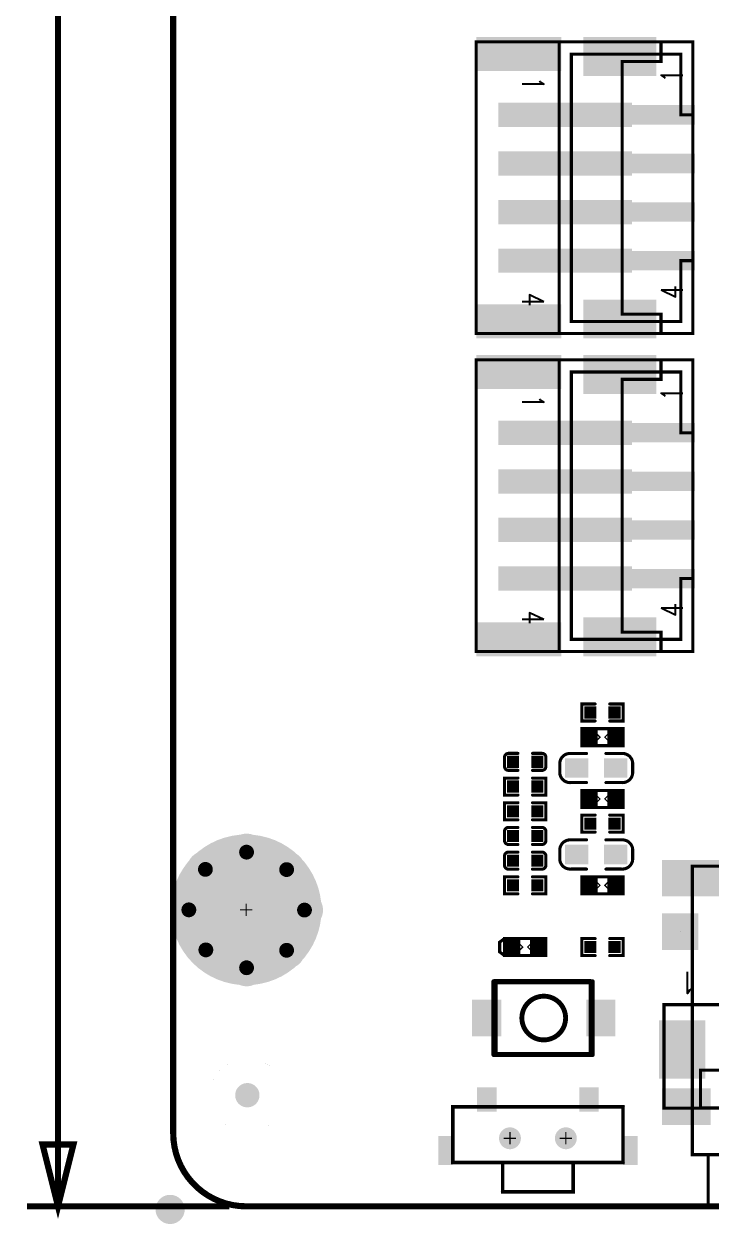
# Model space of a CAD drawing. Extents: x -9 to 187, y -6 to 112.
# Drawn here: x -6.14 to 22.16, y -0.73 to 48.65 of the extents above; entities that cross this region are included whole.
import ezdxf

# ---------------------------------------------------------------- set-up
doc = ezdxf.new("R2010")
doc.units = 0
for name, pattern in [('TRMIDX_0', [2, 1, 1]), ('TRMIDX_1', [2, 1, 1]), ('TRMIDX_4096', [2, 1, 1])]:
    doc.linetypes.add(name, pattern=pattern)
for name, color, linetype in [('BOARD_OUTLINE_00', 250, 'CONTINUOUS'), ('DIMENSION1_124', 250, 'CONTINUOUS'), ('DIMENSION3_124', 250, 'CONTINUOUS'), ('DIMENSION5_124', 250, 'CONTINUOUS'), ('DIMENSION7_124', 250, 'CONTINUOUS'), ('DRIL_NPLTE_THRU_01', 254, 'CONTINUOUS'), ('DRIL_NPLTE_THRU_02', 254, 'CONTINUOUS'), ('DRIL_PLTE_THRU_01', 254, 'CONTINUOUS'), ('DRIL_PLTE_THRU_02', 254, 'CONTINUOUS'), ('DRIL_SYMBOL', 250, 'CONTINUOUS'), ('PADS_BOT', 250, 'CONTINUOUS'), ('PADS_INNER', 250, 'CONTINUOUS'), ('PADS_TOP', 250, 'CONTINUOUS'), ('PADS_XR_121', 176, 'CONTINUOUS'), ('PADS_XR_123', 183, 'CONTINUOUS'), ('PADS_XR_125', 253, 'CONTINUOUS'), ('PART_TOP_2DLINE_00', 250, 'CONTINUOUS'), ('PART_TOP_2DLINE_01', 250, 'CONTINUOUS'), ('PART_TOP_COPPER_01', 250, 'CONTINUOUS'), ('PART_TOP_TEXT_126', 250, 'CONTINUOUS')]:
    doc.layers.add(name, color=color, linetype=linetype)
doc.styles.add('W0$127', font='simplex', dxfattribs={"width": 0.75})

# ---------------------------------------------------------------- blocks, each defined once
blk = doc.blocks.new('SMOOTH_0$254')
at = {"const_width": 0.127}
blk.add_lwpolyline([(-0.0635, 0, 1), (0.0635, 0, 1)], format="xyb", close=True, dxfattribs=at)
blk = doc.blocks.new('BOARD_62')
at = {"layer": 'BOARD_OUTLINE_00', "const_width": 0.254}
blk.add_lwpolyline([(0, -2.08, 0.414214), (3, -5.08), (183.3, -5.08, 0.414214), (186.3, -2.08), (186.3, 97.32, 0.414214), (183.3, 100.32), (3, 100.32, 0.414214), (0, 97.32)], format="xyb", close=True, dxfattribs=at)
at = {"layer": 'BOARD_OUTLINE_00'}
for p in [(0, -2.08), (3, -5.08)]:
    blk.add_blockref('SMOOTH_0$254', p, dxfattribs=at)
blk = doc.blocks.new('D_2dfeghi_118')
at = {"layer": 'DIMENSION1_124', "linetype": 'TRMIDX_4096', "const_width": 0.254}
blk.add_lwpolyline([(-8.325, 0), (-8.325, 50.983)], dxfattribs=at)
at = {"layer": 'DIMENSION3_124', "linetype": 'TRMIDX_4096', "const_width": 0.254}
blk.add_lwpolyline([(-8.325, 0), (-8.96, 2.54), (-7.69, 2.54)], close=True, dxfattribs=at)
at = {"layer": 'DIMENSION5_124', "linetype": 'TRMIDX_4096', "const_width": 0.254}
blk.add_lwpolyline([(-1.27, 0), (-9.595, 0)], dxfattribs=at)
at = {"layer": 'DIMENSION7_124', "linetype": 'TRMIDX_4096', "const_width": 0.0254}
blk.add_lwpolyline([(0, 0), (0.001, 0)], dxfattribs=at)
blk = doc.blocks.new('SMOOTH_0$127')
at = {"const_width": 0.0635}
blk.add_lwpolyline([(-0.03175, 0, 1), (0.03175, 0, 1)], format="xyb", close=True, dxfattribs=at)
blk = doc.blocks.new('PART_BODY_TOP_69')
at = {"layer": 'PART_TOP_2DLINE_01', "const_width": 0.127}
blk.add_lwpolyline([(-6, -1.4), (-6, -9), (6, -9), (6, -1.4), (5.2, -1.4), (5.2, -3), (-5.2, -3), (-5.2, -1.4)], close=True, dxfattribs=at)
at = {"layer": 'PART_TOP_2DLINE_01'}
for p in [(-6, -1.4), (-5.2, -1.4), (5.2, -1.4), (6, -1.4), (-5.2, -3), (5.2, -3), (-6, -9), (6, -9)]:
    blk.add_blockref('SMOOTH_0$127', p, dxfattribs=at)
at = {"layer": 'PART_TOP_TEXT_126', "style": 'W0$127', "width": 0.75}
for s, p in [('1', (-4.318, -0.508)), ('4', (4.572, -0.508))]:
    blk.add_text(s, height=0.889, rotation=180, dxfattribs=at).set_placement(p)
blk = doc.blocks.new('DRIL_HOLE_0')
blk.add_lwpolyline([(0, 0, 1), (0, 0, 1)], format="xyb", close=True)
blk = doc.blocks.new('PAD_0')
blk.add_lwpolyline([(0, 0, 1), (0, 0, 1)], format="xyb", close=True)
blk = doc.blocks.new('PAD_9')
at = {"const_width": 0.8}
blk.add_lwpolyline([(-1.5, 0), (1.5, 0)], dxfattribs=at)
blk = doc.blocks.new('STK_TOP_13')
at = {"layer": 'DRIL_PLTE_THRU_01'}
blk.add_blockref('DRIL_HOLE_0', (0, 0), dxfattribs=at)
at = {"layer": 'DRIL_PLTE_THRU_02'}
blk.add_blockref('DRIL_HOLE_0', (0, 0), dxfattribs=at)
at = {"layer": 'PADS_BOT'}
blk.add_blockref('PAD_0', (0, 0), dxfattribs=at)
at = {"layer": 'PADS_INNER'}
blk.add_blockref('PAD_0', (0, 0), dxfattribs=at)
at = {"layer": 'PADS_TOP', "rotation": 90}
blk.add_blockref('PAD_9', (0, 0), dxfattribs=at)
blk = doc.blocks.new('PAD_10')
at = {"const_width": 1.4}
blk.add_lwpolyline([(-1.75, 0), (1.75, 0)], dxfattribs=at)
blk = doc.blocks.new('STK_TOP_14')
at = {"layer": 'DRIL_PLTE_THRU_01'}
blk.add_blockref('DRIL_HOLE_0', (0, 0), dxfattribs=at)
at = {"layer": 'DRIL_PLTE_THRU_02'}
blk.add_blockref('DRIL_HOLE_0', (0, 0), dxfattribs=at)
at = {"layer": 'PADS_BOT'}
blk.add_blockref('PAD_0', (0, 0), dxfattribs=at)
at = {"layer": 'PADS_INNER'}
blk.add_blockref('PAD_0', (0, 0), dxfattribs=at)
at = {"layer": 'PADS_TOP', "rotation": 90}
blk.add_blockref('PAD_10', (0, 0), dxfattribs=at)
blk = doc.blocks.new('SYM_TOP_67')
for name, p in [('STK_TOP_13', (-3, -1.5)), ('STK_TOP_13', (-1, -1.5)), ('STK_TOP_13', (1, -1.5)), ('STK_TOP_13', (3, -1.5)), ('PART_BODY_TOP_69', (0, 0)), ('STK_TOP_14', (-5.5, -7.25)), ('STK_TOP_14', (5.5, -7.25))]:
    blk.add_blockref(name, p)
blk = doc.blocks.new('PART_TOP_38')
blk.add_blockref('SYM_TOP_67', (0, 0))
blk = doc.blocks.new('PART_BODY_TOP_77')
at = {"layer": 'PART_TOP_2DLINE_01', "const_width": 0.127}
for points in [[(-6, -5.5), (6, -5.5), (6, 0), (-6, 0)], [(-5.5, -0.5), (5.5, -0.5), (5.5, -5), (3, -5), (3, -5.5), (-3, -5.5), (-3, -5), (-5.5, -5)]]:
    blk.add_lwpolyline(points, close=True, dxfattribs=at)
at = {"layer": 'PART_TOP_2DLINE_01'}
for p in [(-6, 0), (6, 0), (-5.5, -0.5), (5.5, -0.5), (-5.5, -5), (-3, -5), (3, -5), (5.5, -5), (-6, -5.5), (-3, -5.5), (3, -5.5), (6, -5.5)]:
    blk.add_blockref('SMOOTH_0$127', p, dxfattribs=at)
at = {"layer": 'PART_TOP_TEXT_126', "style": 'W0$127', "width": 0.75}
for s, p in [('4', (-4.318, 1.524)), ('1', (4.572, 1.524))]:
    blk.add_text(s, height=0.889, rotation=180, dxfattribs=at).set_placement(p)
blk = doc.blocks.new('PAD_16')
at = {"const_width": 1}
blk.add_lwpolyline([(-2.75, 0), (2.75, 0)], dxfattribs=at)
blk = doc.blocks.new('STK_TOP_127')
at = {"layer": 'DRIL_PLTE_THRU_01'}
blk.add_blockref('DRIL_HOLE_0', (0, 0), dxfattribs=at)
at = {"layer": 'DRIL_PLTE_THRU_02'}
blk.add_blockref('DRIL_HOLE_0', (0, 0), dxfattribs=at)
at = {"layer": 'PADS_BOT'}
blk.add_blockref('PAD_0', (0, 0), dxfattribs=at)
at = {"layer": 'PADS_INNER'}
blk.add_blockref('PAD_0', (0, 0), dxfattribs=at)
at = {"layer": 'PADS_TOP', "rotation": 90}
blk.add_blockref('PAD_16', (0, 0), dxfattribs=at)
blk = doc.blocks.new('PAD_17')
at = {"const_width": 1.6}
blk.add_lwpolyline([(-1.5, 0), (1.5, 0)], dxfattribs=at)
blk = doc.blocks.new('STK_TOP_128')
at = {"layer": 'DRIL_PLTE_THRU_01'}
blk.add_blockref('DRIL_HOLE_0', (0, 0), dxfattribs=at)
at = {"layer": 'DRIL_PLTE_THRU_02'}
blk.add_blockref('DRIL_HOLE_0', (0, 0), dxfattribs=at)
at = {"layer": 'PADS_BOT'}
blk.add_blockref('PAD_0', (0, 0), dxfattribs=at)
at = {"layer": 'PADS_INNER'}
blk.add_blockref('PAD_0', (0, 0), dxfattribs=at)
at = {"layer": 'PADS_TOP', "rotation": 90}
blk.add_blockref('PAD_17', (0, 0), dxfattribs=at)
blk = doc.blocks.new('SYM_TOP_75')
for name, p in [('STK_TOP_127', (-3, -0.25)), ('STK_TOP_127', (-1, -0.25)), ('STK_TOP_127', (1, -0.25)), ('STK_TOP_127', (3, -0.25)), ('PART_BODY_TOP_77', (0, 0)), ('STK_TOP_128', (-5.4, -2.5)), ('STK_TOP_128', (5.4, -2.5))]:
    blk.add_blockref(name, p)
blk = doc.blocks.new('PART_TOP_39')
blk.add_blockref('SYM_TOP_75', (0, 0))
blk = doc.blocks.new('PART_BODY_TOP_22')
at = {"layer": 'PART_TOP_2DLINE_01', "const_width": 0.127}
for points in [[(-0.3, 0.35), (-0.85, 0.35), (-0.85, -0.35), (-0.3, -0.35)], [(0.3, 0.35), (0.85, 0.35), (0.85, -0.35), (0.3, -0.35)]]:
    blk.add_lwpolyline(points, dxfattribs=at)
at = {"layer": 'PART_TOP_2DLINE_01'}
for p in [(-0.85, 0.35), (-0.3, 0.35), (0.3, 0.35), (0.85, 0.35), (-0.85, -0.35), (-0.3, -0.35), (0.3, -0.35), (0.85, -0.35)]:
    blk.add_blockref('SMOOTH_0$127', p, dxfattribs=at)
blk = doc.blocks.new('PAD_3')
at = {"const_width": 0.5}
blk.add_lwpolyline([(-0.25, 0), (0.25, 0)], dxfattribs=at)
blk = doc.blocks.new('STK_TOP_9')
at = {"layer": 'DRIL_PLTE_THRU_01'}
blk.add_blockref('DRIL_HOLE_0', (0, 0), dxfattribs=at)
at = {"layer": 'DRIL_PLTE_THRU_02'}
blk.add_blockref('DRIL_HOLE_0', (0, 0), dxfattribs=at)
at = {"layer": 'PADS_BOT'}
blk.add_blockref('PAD_0', (0, 0), dxfattribs=at)
at = {"layer": 'PADS_INNER'}
blk.add_blockref('PAD_0', (0, 0), dxfattribs=at)
at = {"layer": 'PADS_TOP'}
blk.add_blockref('PAD_3', (0, 0), dxfattribs=at)
blk = doc.blocks.new('SYM_TOP_23')
for name, p in [('STK_TOP_9', (-0.5, 0)), ('PART_BODY_TOP_22', (0, 0)), ('STK_TOP_9', (0.5, 0))]:
    blk.add_blockref(name, p)
blk = doc.blocks.new('PART_TOP_71')
blk.add_blockref('SYM_TOP_23', (0, 0))
blk = doc.blocks.new('SMOOTH_0$0508')
at = {"const_width": 0.0254}
blk.add_lwpolyline([(-0.0127, 0, 1), (0.0127, 0, 1)], format="xyb", close=True, dxfattribs=at)
blk = doc.blocks.new('PART_BODY_TOP_21')
at = {"layer": 'PART_TOP_2DLINE_00', "const_width": 0.127}
blk.add_lwpolyline([(-0.85, -0.35), (-1.05, -0.2), (-1.05, 0.2), (-0.85, 0.35)], dxfattribs=at)
blk.add_lwpolyline([(0.85, -0.35), (0.85, 0.35), (-0.85, 0.35), (-0.85, -0.35)], close=True, dxfattribs=at)
at = {"layer": 'PART_TOP_COPPER_01', "linetype": 'TRMIDX_0', "const_width": 0.0508}
blk.add_lwpolyline([(-0.3, 0.2), (-0.1, 0), (-0.3, -0.2), (-0.4889, -0.2), (-0.4889, 0.2)], close=True, dxfattribs=at)
at = {"layer": 'PART_TOP_COPPER_01', "linetype": 'TRMIDX_1', "const_width": 0.0508}
blk.add_lwpolyline([(0.3, 0.2), (0.1, 0), (0.3, -0.2), (0.52531, -0.2), (0.52531, 0.2)], close=True, dxfattribs=at)
at = {"layer": 'PART_TOP_2DLINE_00'}
for p in [(-1.05, 0.2), (-0.85, 0.35), (-0.85, 0.35), (0.85, 0.35), (-1.05, -0.2), (-0.85, -0.35), (-0.85, -0.35), (0.85, -0.35)]:
    blk.add_blockref('SMOOTH_0$127', p, dxfattribs=at)
at = {"layer": 'PART_TOP_COPPER_01'}
for p in [(-0.4889, 0.2), (-0.3, 0.2), (-0.1, 0), (0.1, 0), (0.3, 0.2), (0.52531, 0.2), (-0.4889, -0.2), (-0.3, -0.2), (0.3, -0.2), (0.52531, -0.2)]:
    blk.add_blockref('SMOOTH_0$0508', p, dxfattribs=at)
blk = doc.blocks.new('PAD_1')
at = {"const_width": 0.602}
blk.add_lwpolyline([(-0.301, 0), (0.301, 0)], dxfattribs=at)
blk = doc.blocks.new('PAD_2')
at = {"const_width": 0.5}
blk.add_lwpolyline([(-0.25, 0), (0.25, 0)], dxfattribs=at)
blk = doc.blocks.new('STK_TOP_136')
at = {"layer": 'DRIL_PLTE_THRU_01'}
blk.add_blockref('DRIL_HOLE_0', (0, 0), dxfattribs=at)
at = {"layer": 'DRIL_PLTE_THRU_02'}
blk.add_blockref('DRIL_HOLE_0', (0, 0), dxfattribs=at)
at = {"layer": 'PADS_BOT'}
blk.add_blockref('PAD_0', (0, 0), dxfattribs=at)
at = {"layer": 'PADS_INNER'}
blk.add_blockref('PAD_0', (0, 0), dxfattribs=at)
at = {"layer": 'PADS_TOP', "rotation": 90}
blk.add_blockref('PAD_3', (0, 0), dxfattribs=at)
at = {"layer": 'PADS_XR_121', "rotation": 90}
blk.add_blockref('PAD_1', (0, 0), dxfattribs=at)
at = {"layer": 'PADS_XR_123', "rotation": 90}
blk.add_blockref('PAD_2', (0, 0), dxfattribs=at)
blk = doc.blocks.new('PAD_4')
at = {"const_width": 0.5}
blk.add_lwpolyline([(-0.25, 0), (0.25, 0)], dxfattribs=at)
blk = doc.blocks.new('STK_TOP_135')
at = {"layer": 'DRIL_PLTE_THRU_01'}
blk.add_blockref('DRIL_HOLE_0', (0, 0), dxfattribs=at)
at = {"layer": 'DRIL_PLTE_THRU_02'}
blk.add_blockref('DRIL_HOLE_0', (0, 0), dxfattribs=at)
at = {"layer": 'PADS_BOT'}
blk.add_blockref('PAD_0', (0, 0), dxfattribs=at)
at = {"layer": 'PADS_INNER'}
blk.add_blockref('PAD_0', (0, 0), dxfattribs=at)
at = {"layer": 'PADS_TOP', "rotation": 90}
blk.add_blockref('PAD_4', (0, 0), dxfattribs=at)
at = {"layer": 'PADS_XR_121', "rotation": 90}
blk.add_blockref('PAD_1', (0, 0), dxfattribs=at)
at = {"layer": 'PADS_XR_123', "rotation": 90}
blk.add_blockref('PAD_2', (0, 0), dxfattribs=at)
blk = doc.blocks.new('SYM_TOP_22')
for name, p in [('STK_TOP_136', (-0.5, 0)), ('STK_TOP_135', (0.5, 0)), ('PART_BODY_TOP_21', (0, 0))]:
    blk.add_blockref(name, p)
blk = doc.blocks.new('PART_TOP_72')
blk.add_blockref('SYM_TOP_22', (0, 0))
blk = doc.blocks.new('SMOOTH_0$199898')
at = {"const_width": 0.099949}
blk.add_lwpolyline([(-0.049974, 0, 1), (0.049974, 0, 1)], format="xyb", close=True, dxfattribs=at)
blk = doc.blocks.new('PART_BODY_TOP_79')
at = {"layer": 'PART_TOP_2DLINE_00', "const_width": 0.1999}
for points in [[(-1.50645, 2.05449), (1.49355, 2.05449)], [(-1.50645, -1.94551), (-1.50645, 2.05449)], [(-1.50645, 2), (1.49355, 2)], [(-1.5, -1.94551), (-1.5, 2.05449)], [(1.49355, 2.05449), (1.49355, -1.94551)], [(1.5, 2.05449), (1.5, -1.94551)], [(-1.50645, -1.94551), (1.49355, -1.94551)], [(-1.50645, -2), (1.49355, -2)]]:
    blk.add_lwpolyline(points, dxfattribs=at)
blk.add_lwpolyline([(0.9, 0, 1), (-0.9, 0, 1)], format="xyb", close=True, dxfattribs=at)
at = {"layer": 'PART_TOP_2DLINE_00'}
for p in [(-1.50645, 2.05449), (-1.50645, 2.05449), (-1.50645, 2), (-1.5, 2.05449), (1.49355, 2.05449), (1.49355, 2.05449), (1.49355, 2), (1.5, 2.05449), (-1.50645, -1.94551), (-1.50645, -1.94551), (-1.50645, -2), (-1.5, -1.94551), (1.49355, -1.94551), (1.49355, -1.94551), (1.49355, -2), (1.5, -1.94551)]:
    blk.add_blockref('SMOOTH_0$199898', p, dxfattribs=at)
blk = doc.blocks.new('PAD_29')
at = {"const_width": 1.2}
blk.add_lwpolyline([(-0.75, 0), (0.75, 0)], dxfattribs=at)
blk = doc.blocks.new('STK_TOP_170')
at = {"layer": 'DRIL_PLTE_THRU_01'}
blk.add_blockref('DRIL_HOLE_0', (0, 0), dxfattribs=at)
at = {"layer": 'DRIL_PLTE_THRU_02'}
blk.add_blockref('DRIL_HOLE_0', (0, 0), dxfattribs=at)
at = {"layer": 'PADS_BOT'}
blk.add_blockref('PAD_0', (0, 0), dxfattribs=at)
at = {"layer": 'PADS_INNER'}
blk.add_blockref('PAD_0', (0, 0), dxfattribs=at)
at = {"layer": 'PADS_TOP'}
blk.add_blockref('PAD_29', (0, 0), dxfattribs=at)
blk = doc.blocks.new('STK_TOP_60')
at = {"layer": 'DRIL_NPLTE_THRU_01'}
blk.add_blockref('DRIL_HOLE_0', (0, 0), dxfattribs=at)
at = {"layer": 'DRIL_NPLTE_THRU_02'}
blk.add_blockref('DRIL_HOLE_0', (0, 0), dxfattribs=at)
at = {"layer": 'PADS_BOT'}
blk.add_blockref('PAD_0', (0, 0), dxfattribs=at)
at = {"layer": 'PADS_INNER'}
blk.add_blockref('PAD_0', (0, 0), dxfattribs=at)
at = {"layer": 'PADS_TOP'}
blk.add_blockref('PAD_0', (0, 0), dxfattribs=at)
blk = doc.blocks.new('SYM_TOP_77')
for name, p in [('STK_TOP_170', (0, 2.35)), ('PART_BODY_TOP_79', (0, 0)), ('STK_TOP_60', (-0.9, 0)), ('STK_TOP_60', (0.9, 0)), ('STK_TOP_170', (0, -2.35))]:
    blk.add_blockref(name, p)
blk = doc.blocks.new('PART_TOP_73')
blk.add_blockref('SYM_TOP_77', (0, 0))
blk = doc.blocks.new('PART_BODY_TOP_4')
at = {"layer": 'PART_TOP_2DLINE_01', "const_width": 0.127}
for points in [[(-0.3, 0.35), (-0.7, 0.35, 0.412681), (-0.85, 0.18), (-0.85, -0.18, 0.412681), (-0.7, -0.35), (-0.3, -0.35)], [(0.3, -0.35), (0.7, -0.35, 0.412681), (0.85, -0.18), (0.85, 0.18, 0.412681), (0.7, 0.35), (0.3, 0.35)]]:
    blk.add_lwpolyline(points, format="xyb", dxfattribs=at)
at = {"layer": 'PART_TOP_2DLINE_01'}
for p in [(-0.85, 0.18), (-0.7, 0.35), (-0.3, 0.35), (0.3, 0.35), (0.7, 0.35), (0.85, 0.18), (-0.85, -0.18), (-0.7, -0.35), (-0.3, -0.35), (0.3, -0.35), (0.7, -0.35), (0.85, -0.18)]:
    blk.add_blockref('SMOOTH_0$127', p, dxfattribs=at)
blk = doc.blocks.new('SYM_TOP_5')
for name, p in [('STK_TOP_9', (-0.5, 0)), ('PART_BODY_TOP_4', (0, 0)), ('STK_TOP_9', (0.5, 0))]:
    blk.add_blockref(name, p)
blk = doc.blocks.new('PART_TOP_152')
blk.add_blockref('SYM_TOP_5', (0, 0))
blk = doc.blocks.new('PART_TOP_153')
blk.add_blockref('SYM_TOP_23', (0, 0))
blk = doc.blocks.new('PART_TOP_154')
blk.add_blockref('SYM_TOP_23', (0, 0))
blk = doc.blocks.new('PART_TOP_197')
blk.add_blockref('SYM_TOP_23', (0, 0))
blk = doc.blocks.new('PART_TOP_198')
blk.add_blockref('SYM_TOP_5', (0, 0))
blk = doc.blocks.new('PART_TOP_199')
blk.add_blockref('SYM_TOP_5', (0, 0))
blk = doc.blocks.new('PART_TOP_200')
blk.add_blockref('SYM_TOP_23', (0, 0))
blk = doc.blocks.new('PART_BODY_TOP_16')
at = {"layer": 'PART_TOP_2DLINE_00', "const_width": 0.127}
blk.add_lwpolyline([(0.85, -0.35), (0.85, 0.35), (-0.85, 0.35), (-0.85, -0.35)], close=True, dxfattribs=at)
at = {"layer": 'PART_TOP_COPPER_01', "linetype": 'TRMIDX_0', "const_width": 0.0508}
blk.add_lwpolyline([(-0.1, 0), (-0.3, 0.2), (-0.508, 0.2), (-0.508, -0.2), (-0.3, -0.2)], close=True, dxfattribs=at)
at = {"layer": 'PART_TOP_COPPER_01', "linetype": 'TRMIDX_1', "const_width": 0.0508}
blk.add_lwpolyline([(0.508, 0.2), (0.3, 0.2), (0.1, 0), (0.3, -0.2), (0.508, -0.2)], close=True, dxfattribs=at)
at = {"layer": 'PART_TOP_2DLINE_00'}
for p in [(-0.85, 0.35), (0.85, 0.35), (-0.85, -0.35), (0.85, -0.35)]:
    blk.add_blockref('SMOOTH_0$127', p, dxfattribs=at)
at = {"layer": 'PART_TOP_COPPER_01'}
for p in [(-0.508, 0.2), (-0.3, 0.2), (-0.1, 0), (0.1, 0), (0.3, 0.2), (0.508, 0.2), (-0.508, -0.2), (-0.3, -0.2), (0.3, -0.2), (0.508, -0.2)]:
    blk.add_blockref('SMOOTH_0$0508', p, dxfattribs=at)
blk = doc.blocks.new('STK_TOP_139')
at = {"layer": 'DRIL_PLTE_THRU_01'}
blk.add_blockref('DRIL_HOLE_0', (0, 0), dxfattribs=at)
at = {"layer": 'DRIL_PLTE_THRU_02'}
blk.add_blockref('DRIL_HOLE_0', (0, 0), dxfattribs=at)
at = {"layer": 'PADS_BOT'}
blk.add_blockref('PAD_0', (0, 0), dxfattribs=at)
at = {"layer": 'PADS_INNER'}
blk.add_blockref('PAD_0', (0, 0), dxfattribs=at)
at = {"layer": 'PADS_TOP', "rotation": 90}
blk.add_blockref('PAD_3', (0, 0), dxfattribs=at)
at = {"layer": 'PADS_XR_121', "rotation": 90}
blk.add_blockref('PAD_1', (0, 0), dxfattribs=at)
at = {"layer": 'PADS_XR_123', "rotation": 90}
blk.add_blockref('PAD_3', (0, 0), dxfattribs=at)
blk = doc.blocks.new('SYM_TOP_17')
for name, p in [('STK_TOP_139', (-0.5, 0)), ('STK_TOP_139', (0.5, 0)), ('PART_BODY_TOP_16', (0, 0))]:
    blk.add_blockref(name, p)
blk = doc.blocks.new('PART_TOP_201')
blk.add_blockref('SYM_TOP_17', (0, 0))
blk = doc.blocks.new('PART_BODY_TOP_5')
at = {"layer": 'PART_TOP_2DLINE_01', "const_width": 0.127}
for points in [[(-0.4, 0.6), (-1.05, 0.6, 0.414214), (-1.5, 0.2), (-1.5, -0.2, 0.414214), (-1.05, -0.6), (-0.4, -0.6)], [(0.4, -0.6), (1.05, -0.6, 0.413192), (1.5, -0.2), (1.5, 0.2, 0.414214), (1.05, 0.6), (0.4, 0.6)]]:
    blk.add_lwpolyline(points, format="xyb", dxfattribs=at)
at = {"layer": 'PART_TOP_2DLINE_01'}
for p in [(-1.05, 0.6), (-0.4, 0.6), (0.4, 0.6), (1.05, 0.6), (-1.5, 0.2), (1.5, 0.2), (-1.5, -0.2), (1.5, -0.2), (-1.05, -0.6), (-0.4, -0.6), (0.4, -0.6), (1.05, -0.6)]:
    blk.add_blockref('SMOOTH_0$127', p, dxfattribs=at)
blk = doc.blocks.new('PAD_6')
at = {"const_width": 0.8}
blk.add_lwpolyline([(-0.48, 0), (0.48, 0)], dxfattribs=at)
blk = doc.blocks.new('STK_TOP_10')
at = {"layer": 'DRIL_PLTE_THRU_01'}
blk.add_blockref('DRIL_HOLE_0', (0, 0), dxfattribs=at)
at = {"layer": 'DRIL_PLTE_THRU_02'}
blk.add_blockref('DRIL_HOLE_0', (0, 0), dxfattribs=at)
at = {"layer": 'PADS_BOT'}
blk.add_blockref('PAD_0', (0, 0), dxfattribs=at)
at = {"layer": 'PADS_INNER'}
blk.add_blockref('PAD_0', (0, 0), dxfattribs=at)
at = {"layer": 'PADS_TOP'}
blk.add_blockref('PAD_6', (0, 0), dxfattribs=at)
blk = doc.blocks.new('SYM_TOP_6')
for name, p in [('PART_BODY_TOP_5', (0, 0)), ('STK_TOP_10', (-0.8, 0)), ('STK_TOP_10', (0.8, 0))]:
    blk.add_blockref(name, p)
blk = doc.blocks.new('PART_TOP_202')
blk.add_blockref('SYM_TOP_6', (0, 0))
blk = doc.blocks.new('PART_TOP_203')
blk.add_blockref('SYM_TOP_17', (0, 0))
blk = doc.blocks.new('PART_TOP_204')
blk.add_blockref('SYM_TOP_6', (0, 0))
blk = doc.blocks.new('PART_TOP_205')
blk.add_blockref('SYM_TOP_23', (0, 0))
blk = doc.blocks.new('PART_TOP_206')
blk.add_blockref('SYM_TOP_17', (0, 0))
blk = doc.blocks.new('PART_TOP_207')
blk.add_blockref('SYM_TOP_75', (0, 0))
blk = doc.blocks.new('PART_TOP_272')
blk.add_blockref('SYM_TOP_67', (0, 0))
blk = doc.blocks.new('PART_BODY_TOP_28')
at = {"layer": 'PART_TOP_2DLINE_01', "const_width": 0.127}
for points in [[(-3.15, 12), (3.15, 12), (3.15, 0.127), (-3.15, 0.127)], [(-2.5, 0.127), (2.5, 0.127), (2.5, -2), (-2.5, -2)], [(2.5, 0.127), (0, 0.127), (0, -2), (2.5, -2)]]:
    blk.add_lwpolyline(points, close=True, dxfattribs=at)
at = {"layer": 'PART_TOP_2DLINE_01'}
for p in [(-3.15, 12), (3.15, 12), (-3.15, 0.127), (-2.5, 0.127), (0, 0.127), (2.5, 0.127), (2.5, 0.127), (3.15, 0.127), (-2.5, -2), (0, -2), (2.5, -2), (2.5, -2)]:
    blk.add_blockref('SMOOTH_0$127', p, dxfattribs=at)
blk = doc.blocks.new('PAD_23')
blk.add_lwpolyline([(0, 0), (0, 0)])
blk = doc.blocks.new('PAD_64')
at = {"const_width": 1.5}
blk.add_lwpolyline([(-0.75, 0), (0.75, 0)], dxfattribs=at)
blk = doc.blocks.new('STK_TOP_34')
at = {"layer": 'DRIL_PLTE_THRU_01'}
blk.add_blockref('DRIL_HOLE_0', (0, 0), dxfattribs=at)
at = {"layer": 'DRIL_PLTE_THRU_02'}
blk.add_blockref('DRIL_HOLE_0', (0, 0), dxfattribs=at)
at = {"layer": 'PADS_BOT'}
blk.add_blockref('PAD_0', (0, 0), dxfattribs=at)
at = {"layer": 'PADS_INNER'}
blk.add_blockref('PAD_23', (0, 0), dxfattribs=at)
at = {"layer": 'PADS_TOP'}
blk.add_blockref('PAD_64', (0, 0), dxfattribs=at)
blk = doc.blocks.new('PAD_34')
at = {"const_width": 1.5}
blk.add_lwpolyline([(-1, 0), (1, 0)], dxfattribs=at)
blk = doc.blocks.new('STK_TOP_35')
at = {"layer": 'DRIL_PLTE_THRU_01'}
blk.add_blockref('DRIL_HOLE_0', (0, 0), dxfattribs=at)
at = {"layer": 'DRIL_PLTE_THRU_02'}
blk.add_blockref('DRIL_HOLE_0', (0, 0), dxfattribs=at)
at = {"layer": 'PADS_BOT'}
blk.add_blockref('PAD_0', (0, 0), dxfattribs=at)
at = {"layer": 'PADS_INNER'}
blk.add_blockref('PAD_0', (0, 0), dxfattribs=at)
at = {"layer": 'PADS_TOP'}
blk.add_blockref('PAD_34', (0, 0), dxfattribs=at)
blk = doc.blocks.new('PAD_65')
at = {"const_width": 1.5}
blk.add_lwpolyline([(-1.25, 0), (1.25, 0)], dxfattribs=at)
blk = doc.blocks.new('STK_TOP_36')
at = {"layer": 'DRIL_PLTE_THRU_01'}
blk.add_blockref('DRIL_HOLE_0', (0, 0), dxfattribs=at)
at = {"layer": 'DRIL_PLTE_THRU_02'}
blk.add_blockref('DRIL_HOLE_0', (0, 0), dxfattribs=at)
at = {"layer": 'PADS_BOT'}
blk.add_blockref('PAD_0', (0, 0), dxfattribs=at)
at = {"layer": 'PADS_INNER'}
blk.add_blockref('PAD_0', (0, 0), dxfattribs=at)
at = {"layer": 'PADS_TOP'}
blk.add_blockref('PAD_65', (0, 0), dxfattribs=at)
blk = doc.blocks.new('DRIL_SYMBOL_1$3')
at = {"layer": 'DRIL_SYMBOL', "const_width": 0.0508}
for points in [[(-0.254, 0), (0.254, 0)], [(0, -0.254), (0, 0.254)]]:
    blk.add_lwpolyline(points, dxfattribs=at)
blk = doc.blocks.new('DRIL_HOLE_1$3')
at = {"const_width": 0.65}
blk.add_lwpolyline([(-0.325, 0, 1), (0.325, 0, 1)], format="xyb", close=True, dxfattribs=at)
blk.add_blockref('DRIL_SYMBOL_1$3', (0, 0))
blk = doc.blocks.new('STK_TOP_37')
at = {"layer": 'DRIL_NPLTE_THRU_01'}
blk.add_blockref('DRIL_HOLE_1$3', (0, 0), dxfattribs=at)
at = {"layer": 'DRIL_NPLTE_THRU_02'}
blk.add_blockref('DRIL_HOLE_1$3', (0, 0), dxfattribs=at)
at = {"layer": 'PADS_BOT'}
blk.add_blockref('PAD_0', (0, 0), dxfattribs=at)
at = {"layer": 'PADS_INNER'}
blk.add_blockref('PAD_0', (0, 0), dxfattribs=at)
at = {"layer": 'PADS_TOP'}
blk.add_blockref('PAD_0', (0, 0), dxfattribs=at)
blk = doc.blocks.new('SYM_TOP_29')
for name, p in [('STK_TOP_36', (-3.15, 11.5)), ('PART_BODY_TOP_28', (0, 0)), ('STK_TOP_35', (3.4, 11)), ('STK_TOP_34', (-3.65, 9.3)), ('STK_TOP_37', (0, 9.5)), ('STK_TOP_34', (3.65, 5.5)), ('STK_TOP_37', (0, 2.5)), ('STK_TOP_35', (-3.4, 2.1)), ('STK_TOP_34', (3.65, 2.1))]:
    blk.add_blockref(name, p)
blk = doc.blocks.new('PART_TOP_473')
blk.add_blockref('SYM_TOP_29', (0, 0))
blk = doc.blocks.new('PART_BODY_TOP_37')
at = {"layer": 'PART_TOP_2DLINE_01', "const_width": 0.000254}
blk.add_lwpolyline([(1.524, 0, 1), (-1.524, 0, 1)], format="xyb", close=True, dxfattribs=at)
blk = doc.blocks.new('PAD_77')
at = {"const_width": 0.5}
blk.add_lwpolyline([(0, -0.25, 1), (0, 0.25, 1)], format="xyb", close=True, dxfattribs=at)
blk = doc.blocks.new('STK_TOP_74')
at = {"layer": 'DRIL_PLTE_THRU_01'}
blk.add_blockref('DRIL_HOLE_0', (0, 0), dxfattribs=at)
at = {"layer": 'DRIL_PLTE_THRU_02'}
blk.add_blockref('DRIL_HOLE_0', (0, 0), dxfattribs=at)
at = {"layer": 'PADS_BOT'}
blk.add_blockref('PAD_0', (0, 0), dxfattribs=at)
at = {"layer": 'PADS_INNER'}
blk.add_blockref('PAD_0', (0, 0), dxfattribs=at)
at = {"layer": 'PADS_TOP'}
blk.add_blockref('PAD_77', (0, 0), dxfattribs=at)
blk = doc.blocks.new('SYM_TOP_38')
for name in ['PART_BODY_TOP_37', 'STK_TOP_74']:
    blk.add_blockref(name, (0, 0))
blk = doc.blocks.new('PART_TOP_481')
blk.add_blockref('SYM_TOP_38', (0, 0))
blk = doc.blocks.new('DRIL_SYMBOL_0$6096')
at = {"layer": 'DRIL_SYMBOL', "const_width": 0.0508}
for points in [[(-0.254, 0), (0.254, 0)], [(0, -0.254), (0, 0.254)]]:
    blk.add_lwpolyline(points, dxfattribs=at)
blk = doc.blocks.new('DRIL_HOLE_0$6096')
at = {"const_width": 0.3048}
blk.add_lwpolyline([(-0.1524, 0, 1), (0.1524, 0, 1)], format="xyb", close=True, dxfattribs=at)
blk.add_blockref('DRIL_SYMBOL_0$6096', (0, 0))
blk = doc.blocks.new('PAD_81')
at = {"const_width": 0.762}
blk.add_lwpolyline([(0, -0.381, 1), (0, 0.381, 1)], format="xyb", close=True, dxfattribs=at)
blk = doc.blocks.new('PAD_82')
at = {"const_width": 0.508}
blk.add_lwpolyline([(0, -0.254, 1), (0, 0.254, 1)], format="xyb", close=True, dxfattribs=at)
blk = doc.blocks.new('STK_TOP_32')
at = {"layer": 'DRIL_PLTE_THRU_01'}
blk.add_blockref('DRIL_HOLE_0$6096', (0, 0), dxfattribs=at)
at = {"layer": 'DRIL_PLTE_THRU_02'}
blk.add_blockref('DRIL_HOLE_0$6096', (0, 0), dxfattribs=at)
at = {"layer": 'PADS_BOT'}
blk.add_blockref('PAD_82', (0, 0), dxfattribs=at)
at = {"layer": 'PADS_INNER'}
blk.add_blockref('PAD_81', (0, 0), dxfattribs=at)
at = {"layer": 'PADS_TOP'}
blk.add_blockref('PAD_82', (0, 0), dxfattribs=at)
at = {"layer": 'PADS_XR_125'}
blk.add_blockref('PAD_81', (0, 0), dxfattribs=at)
blk = doc.blocks.new('DRIL_SYMBOL_3$2')
at = {"layer": 'DRIL_SYMBOL', "const_width": 0.0508}
for points in [[(-0.254, 0), (0.254, 0)], [(0, -0.254), (0, 0.254)]]:
    blk.add_lwpolyline(points, dxfattribs=at)
blk = doc.blocks.new('DRIL_HOLE_3$2')
at = {"const_width": 1.6}
blk.add_lwpolyline([(-0.8, 0, 1), (0.8, 0, 1)], format="xyb", close=True, dxfattribs=at)
blk.add_blockref('DRIL_SYMBOL_3$2', (0, 0))
blk = doc.blocks.new('PAD_79')
at = {"const_width": 3.1}
blk.add_lwpolyline([(0, -1.55, 1), (0, 1.55, 1)], format="xyb", close=True, dxfattribs=at)
blk = doc.blocks.new('STK_TOP_103')
at = {"layer": 'DRIL_PLTE_THRU_01'}
blk.add_blockref('DRIL_HOLE_3$2', (0, 0), dxfattribs=at)
at = {"layer": 'DRIL_PLTE_THRU_02'}
blk.add_blockref('DRIL_HOLE_3$2', (0, 0), dxfattribs=at)
at = {"layer": 'PADS_BOT'}
blk.add_blockref('PAD_79', (0, 0), dxfattribs=at)
at = {"layer": 'PADS_INNER'}
blk.add_blockref('PAD_79', (0, 0), dxfattribs=at)
at = {"layer": 'PADS_TOP'}
blk.add_blockref('PAD_79', (0, 0), dxfattribs=at)
blk = doc.blocks.new('SYM_TOP_59')
for name, p in [('STK_TOP_103', (0, 0)), ('STK_TOP_32', (0.016, 2.373)), ('STK_TOP_32', (-1.676, 1.664)), ('STK_TOP_32', (1.664, 1.656)), ('STK_TOP_32', (-2.358, -0.001)), ('STK_TOP_32', (2.399, -0.01)), ('STK_TOP_32', (-1.658, -1.649)), ('STK_TOP_32', (1.664, -1.666)), ('STK_TOP_32', (0.016, -2.384))]:
    blk.add_blockref(name, p)
blk = doc.blocks.new('PART_TOP_500')
blk.add_blockref('SYM_TOP_59', (0, 0))
blk = doc.blocks.new('SMOOTH_0$15011')
at = {"const_width": 0.0751}
blk.add_lwpolyline([(-0.038, 0, 1), (0.038, 0, 1)], format="xyb", close=True, dxfattribs=at)
blk = doc.blocks.new('PART_BODY_TOP_65')
at = {"layer": 'PART_TOP_2DLINE_01', "const_width": 0.15}
for points in [[(-3.5, 1.3), (3.5, 1.3), (3.5, -1), (-3.5, -1)], [(-1.45, -1), (1.45, -1), (1.45, -2.2), (-1.45, -2.2)]]:
    blk.add_lwpolyline(points, close=True, dxfattribs=at)
at = {"layer": 'PART_TOP_2DLINE_01'}
for p in [(-3.5, 1.3), (3.5, 1.3), (-3.5, -1), (-1.45, -1), (1.45, -1), (3.5, -1), (-1.45, -2.2), (1.45, -2.2)]:
    blk.add_blockref('SMOOTH_0$15011', p, dxfattribs=at)
blk = doc.blocks.new('PAD_43')
at = {"const_width": 0.8}
blk.add_lwpolyline([(-0.5, 0), (0.5, 0)], dxfattribs=at)
blk = doc.blocks.new('STK_TOP_124')
at = {"layer": 'DRIL_PLTE_THRU_01'}
blk.add_blockref('DRIL_HOLE_0', (0, 0), dxfattribs=at)
at = {"layer": 'DRIL_PLTE_THRU_02'}
blk.add_blockref('DRIL_HOLE_0', (0, 0), dxfattribs=at)
at = {"layer": 'PADS_BOT'}
blk.add_blockref('PAD_0', (0, 0), dxfattribs=at)
at = {"layer": 'PADS_INNER'}
blk.add_blockref('PAD_0', (0, 0), dxfattribs=at)
at = {"layer": 'PADS_TOP', "rotation": 90}
blk.add_blockref('PAD_43', (0, 0), dxfattribs=at)
blk = doc.blocks.new('PAD_48')
at = {"const_width": 0.6}
blk.add_lwpolyline([(-0.6, 0), (0.6, 0)], dxfattribs=at)
blk = doc.blocks.new('STK_TOP_123')
at = {"layer": 'DRIL_PLTE_THRU_01'}
blk.add_blockref('DRIL_HOLE_0', (0, 0), dxfattribs=at)
at = {"layer": 'DRIL_PLTE_THRU_02'}
blk.add_blockref('DRIL_HOLE_0', (0, 0), dxfattribs=at)
at = {"layer": 'PADS_BOT'}
blk.add_blockref('PAD_0', (0, 0), dxfattribs=at)
at = {"layer": 'PADS_INNER'}
blk.add_blockref('PAD_0', (0, 0), dxfattribs=at)
at = {"layer": 'PADS_TOP', "rotation": 90}
blk.add_blockref('PAD_48', (0, 0), dxfattribs=at)
blk = doc.blocks.new('DRIL_SYMBOL_0$9')
at = {"layer": 'DRIL_SYMBOL', "const_width": 0.0508}
for points in [[(-0.254, 0), (0.254, 0)], [(0, -0.254), (0, 0.254)]]:
    blk.add_lwpolyline(points, dxfattribs=at)
blk = doc.blocks.new('DRIL_HOLE_0$9')
at = {"const_width": 0.45}
blk.add_lwpolyline([(-0.225, 0, 1), (0.225, 0, 1)], format="xyb", close=True, dxfattribs=at)
blk.add_blockref('DRIL_SYMBOL_0$9', (0, 0))
blk = doc.blocks.new('STK_TOP_125')
at = {"layer": 'DRIL_NPLTE_THRU_01'}
blk.add_blockref('DRIL_HOLE_0$9', (0, 0), dxfattribs=at)
at = {"layer": 'DRIL_NPLTE_THRU_02'}
blk.add_blockref('DRIL_HOLE_0$9', (0, 0), dxfattribs=at)
at = {"layer": 'PADS_BOT'}
blk.add_blockref('PAD_0', (0, 0), dxfattribs=at)
at = {"layer": 'PADS_INNER'}
blk.add_blockref('PAD_0', (0, 0), dxfattribs=at)
at = {"layer": 'PADS_TOP'}
blk.add_blockref('PAD_0', (0, 0), dxfattribs=at)
blk = doc.blocks.new('SYM_TOP_64')
for name, p in [('STK_TOP_124', (-2.1, 1.6)), ('STK_TOP_124', (2.1, 1.6)), ('PART_BODY_TOP_65', (0, 0)), ('STK_TOP_123', (-3.8, -0.5)), ('STK_TOP_125', (-1.15, 0)), ('STK_TOP_125', (1.15, 0)), ('STK_TOP_123', (3.8, -0.5))]:
    blk.add_blockref(name, p)
blk = doc.blocks.new('PART_TOP_513')
blk.add_blockref('SYM_TOP_64', (0, 0))
blk = doc.blocks.new('PAD_83')
at = {"const_width": 0.6}
blk.add_lwpolyline([(0, -0.3, 1), (0, 0.3, 1)], format="xyb", close=True, dxfattribs=at)
blk = doc.blocks.new('STK_TOP_77')
at = {"layer": 'DRIL_PLTE_THRU_01'}
blk.add_blockref('DRIL_HOLE_0', (0, 0), dxfattribs=at)
at = {"layer": 'DRIL_PLTE_THRU_02'}
blk.add_blockref('DRIL_HOLE_0', (0, 0), dxfattribs=at)
at = {"layer": 'PADS_BOT'}
blk.add_blockref('PAD_0', (0, 0), dxfattribs=at)
at = {"layer": 'PADS_INNER'}
blk.add_blockref('PAD_0', (0, 0), dxfattribs=at)
at = {"layer": 'PADS_TOP'}
blk.add_blockref('PAD_83', (0, 0), dxfattribs=at)
blk = doc.blocks.new('SYM_TOP_42')
blk.add_blockref('STK_TOP_77', (0, 0))
blk = doc.blocks.new('PART_TOP_517')
blk.add_blockref('SYM_TOP_42', (0, 0))
blk = doc.blocks.new('PART_TOP_518')
blk.add_blockref('SYM_TOP_42', (0, 0))
blk = doc.blocks.new('PART_TOP_519')
blk.add_blockref('SYM_TOP_42', (0, 0))
blk = doc.blocks.new('PART_TOP_520')
blk.add_blockref('SYM_TOP_42', (0, 0))
blk = doc.blocks.new('PART_TOP_521')
blk.add_blockref('SYM_TOP_42', (0, 0))
blk = doc.blocks.new('PART_TOP_522')
blk.add_blockref('SYM_TOP_42', (0, 0))
blk = doc.blocks.new('PART_BODY_TOP_80')
at = {"layer": 'PART_TOP_2DLINE_01', "const_width": 0.127}
for points in [[(-4.325, -1.1), (4.325, -1.1), (4.325, -5.36), (-4.325, -5.36)], [(-2.825, -5.3413), (2.825, -5.3413), (2.825, -3.8), (-2.825, -3.8)]]:
    blk.add_lwpolyline(points, close=True, dxfattribs=at)
at = {"layer": 'PART_TOP_2DLINE_01'}
for p in [(-4.325, -1.1), (4.325, -1.1), (-2.825, -3.8), (2.825, -3.8), (-4.325, -5.36), (-2.825, -5.3413), (2.825, -5.3413), (4.325, -5.36)]:
    blk.add_blockref('SMOOTH_0$127', p, dxfattribs=at)
at = {"layer": 'PART_TOP_TEXT_126', "style": 'W0$127', "width": 0.75}
for s, p in [('1', (-3.048, 0.254)), ('3', (3.302, 0.254))]:
    blk.add_text(s, height=0.889, rotation=180, dxfattribs=at).set_placement(p)
blk = doc.blocks.new('PAD_19')
at = {"const_width": 0.7}
blk.add_lwpolyline([(-0.725, 0), (0.725, 0)], dxfattribs=at)
blk = doc.blocks.new('STK_TOP_17')
at = {"layer": 'DRIL_PLTE_THRU_01'}
blk.add_blockref('DRIL_HOLE_0', (0, 0), dxfattribs=at)
at = {"layer": 'DRIL_PLTE_THRU_02'}
blk.add_blockref('DRIL_HOLE_0', (0, 0), dxfattribs=at)
at = {"layer": 'PADS_BOT'}
blk.add_blockref('PAD_0', (0, 0), dxfattribs=at)
at = {"layer": 'PADS_INNER'}
blk.add_blockref('PAD_0', (0, 0), dxfattribs=at)
at = {"layer": 'PADS_TOP', "rotation": 90}
blk.add_blockref('PAD_19', (0, 0), dxfattribs=at)
blk = doc.blocks.new('PAD_20')
at = {"const_width": 1.9}
blk.add_lwpolyline([(-1.2, 0), (1.2, 0)], dxfattribs=at)
blk = doc.blocks.new('STK_TOP_18')
at = {"layer": 'DRIL_PLTE_THRU_01'}
blk.add_blockref('DRIL_HOLE_0', (0, 0), dxfattribs=at)
at = {"layer": 'DRIL_PLTE_THRU_02'}
blk.add_blockref('DRIL_HOLE_0', (0, 0), dxfattribs=at)
at = {"layer": 'PADS_BOT'}
blk.add_blockref('PAD_0', (0, 0), dxfattribs=at)
at = {"layer": 'PADS_INNER'}
blk.add_blockref('PAD_0', (0, 0), dxfattribs=at)
at = {"layer": 'PADS_TOP', "rotation": 90}
blk.add_blockref('PAD_20', (0, 0), dxfattribs=at)
blk = doc.blocks.new('SYM_TOP_78')
for name, p in [('STK_TOP_17', (-1.25, -0.375)), ('STK_TOP_17', (0, -0.375)), ('STK_TOP_17', (1.25, -0.375)), ('PART_BODY_TOP_80', (0, 0)), ('STK_TOP_18', (-3.575, -2.95)), ('STK_TOP_18', (3.575, -2.95))]:
    blk.add_blockref(name, p)
blk = doc.blocks.new('PART_TOP_541')
blk.add_blockref('SYM_TOP_78', (0, 0))

msp = doc.modelspace()

# ---------------------------------------------------------------- block references
for name, p in [('D_2dfeghi_118', (3.584, 0.003)), ('BOARD_62', (0, 5.08)), ('PART_TOP_206', (17.653, 19.304)), ('PART_TOP_204', (17.399, 18.034)), ('PART_TOP_203', (17.653, 16.764)), ('PART_TOP_153', (14.478, 16.256)), ('PART_TOP_154', (17.653, 15.748)), ('PART_TOP_500', (3, 12.2)), ('PART_TOP_152', (14.478, 15.24)), ('PART_TOP_202', (17.399, 14.478)), ('PART_TOP_473', (24.5, 2)), ('PART_TOP_200', (14.478, 13.208)), ('PART_TOP_201', (17.653, 13.208)), ('PART_TOP_72', (14.478, 10.668)), ('PART_TOP_541', (24.511, 9.398)), ('PART_TOP_481', (3.048, 4.572)), ('PART_TOP_513', (15, 2.8)), ('PART_TOP_517', (-0.127, -0.127)), ('PART_TOP_518', (-0.127, -0.127)), ('PART_TOP_519', (-0.127, -0.127)), ('PART_TOP_520', (-0.127, -0.127)), ('PART_TOP_521', (-0.127, -0.127)), ('PART_TOP_522', (-0.127, -0.127))]:
    msp.add_blockref(name, p)
for name, p, rotation in [('PART_TOP_272', (21.463, 41.91), 270), ('PART_TOP_39', (15.875, 41.91), 90), ('PART_TOP_38', (21.463, 28.829), 270), ('PART_TOP_207', (15.875, 28.829), 90), ('PART_TOP_205', (17.653, 20.32), 180), ('PART_TOP_198', (14.478, 18.288), 180), ('PART_TOP_197', (14.478, 17.272), 180), ('PART_TOP_199', (14.478, 14.224), 180), ('PART_TOP_71', (17.653, 10.668), 180), ('PART_TOP_73', (15.24, 7.747), 90)]:
    msp.add_blockref(name, p, dxfattribs=dict(rotation=rotation))

doc.saveas('drawing.dxf')
